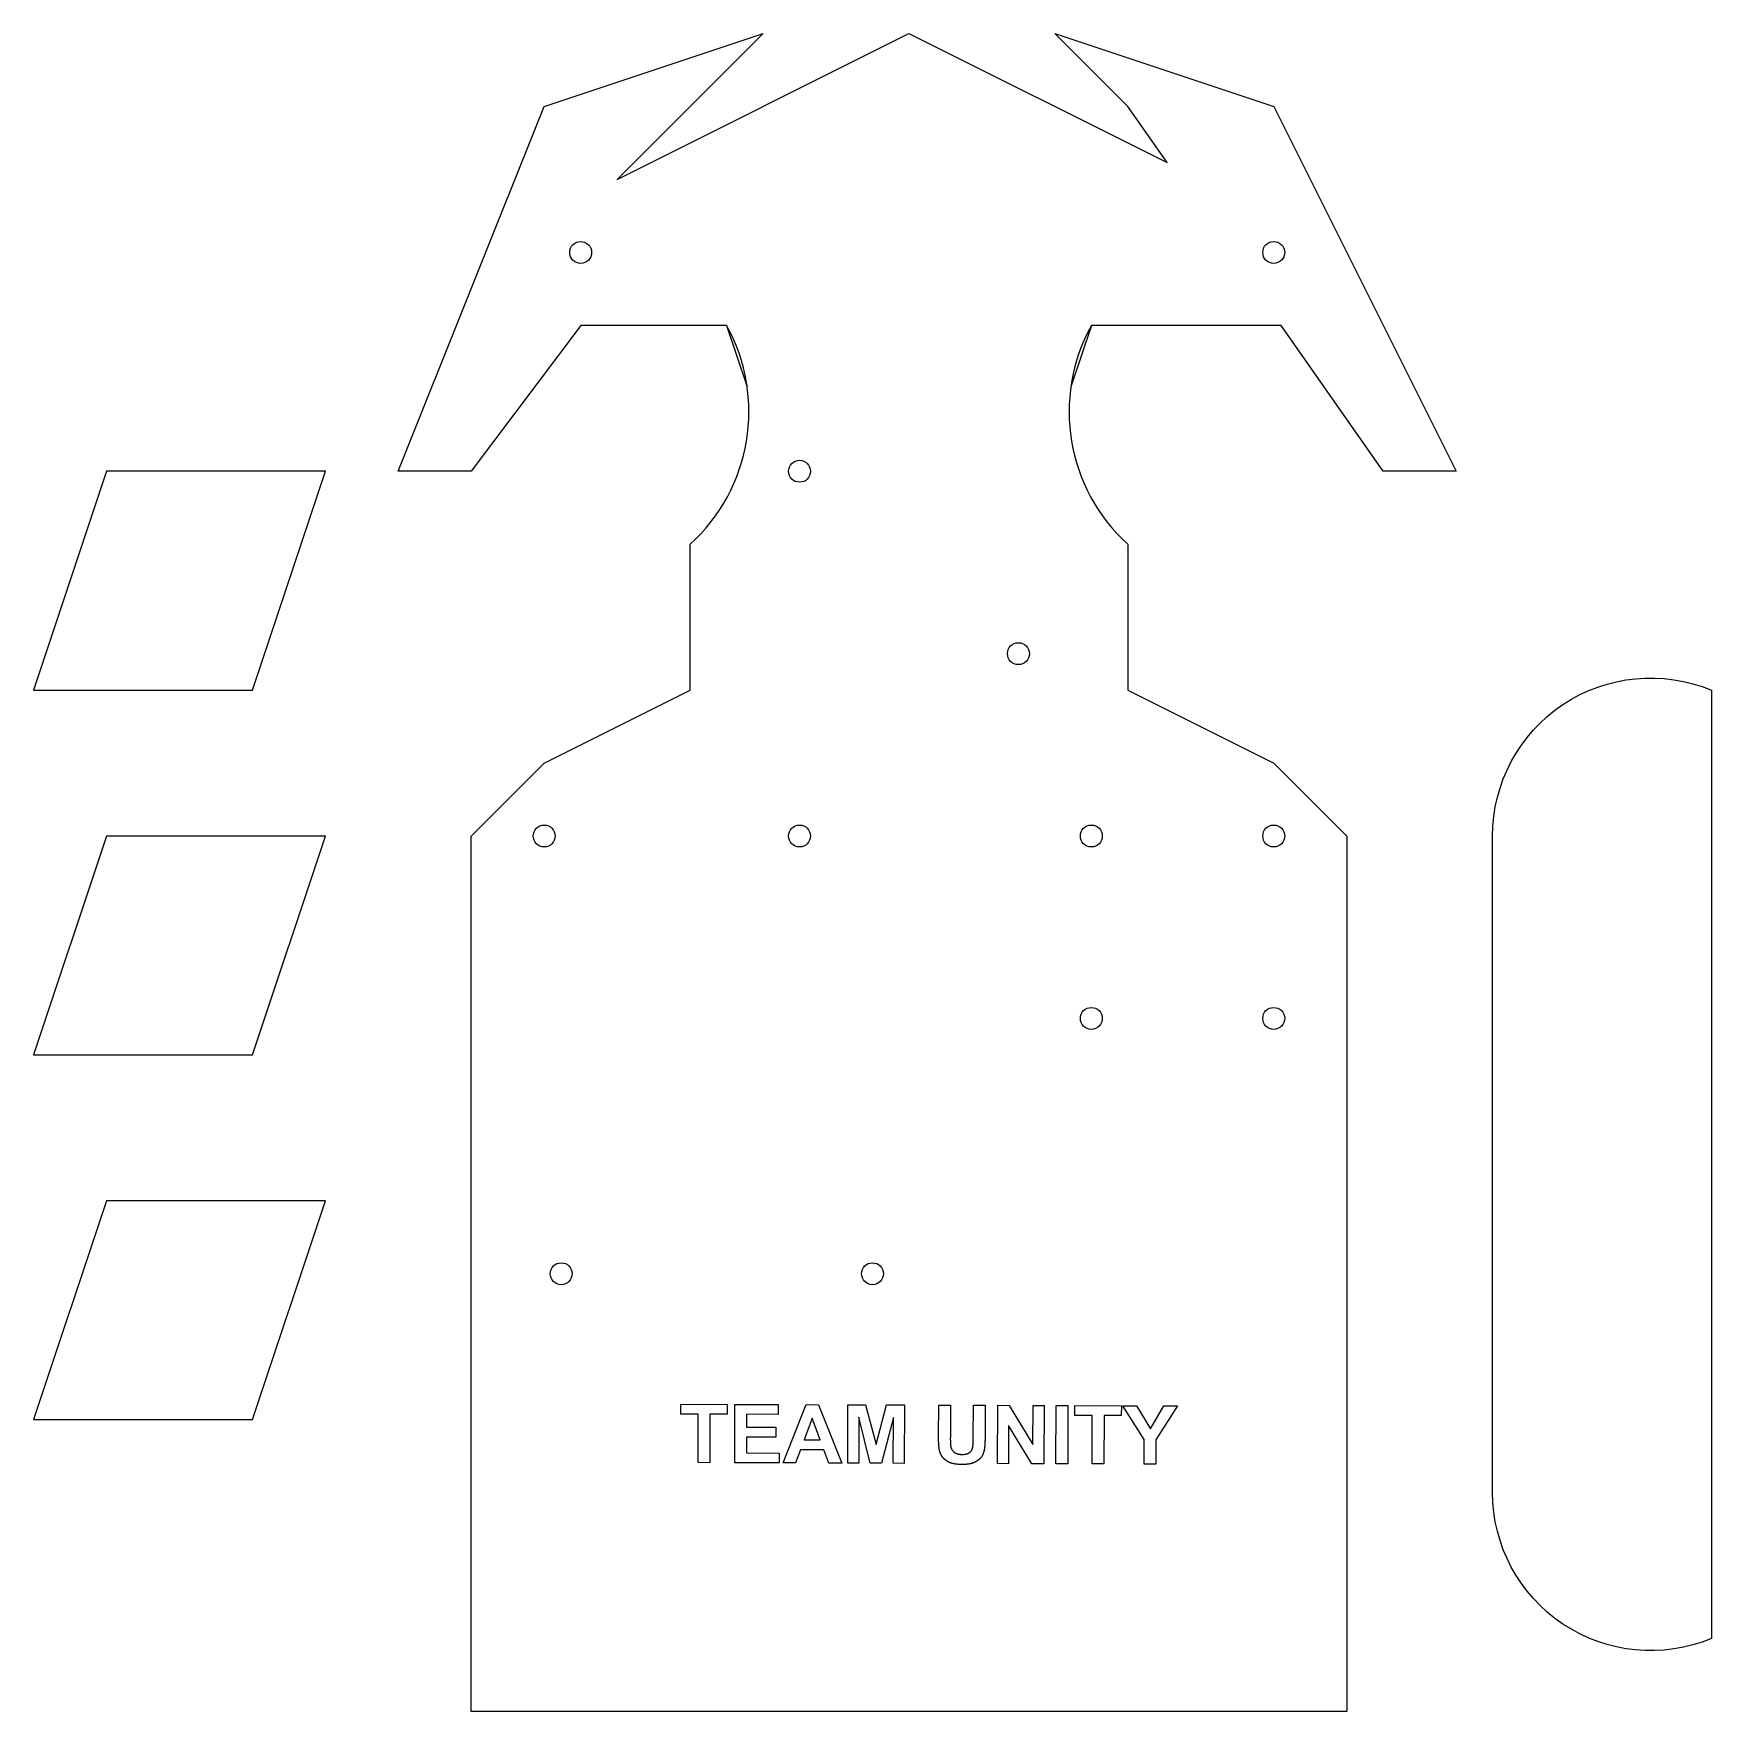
# Model space of a CAD drawing. Header units: millimetres. Extents: x -120 to 110, y -120 to 110.
import ezdxf

# ---------------------------------------------------------------- set-up
doc = ezdxf.new("R2010")
doc.units = ezdxf.units.MM
doc.layers.get('0').update_dxf_attribs({"linetype": 'CONTINUOUS'})

msp = doc.modelspace()

# ---------------------------------------------------------------- linework, layer by layer
for p, q in [((-25, 70), (-22.19, 61.57)), ((25, 70), (22.19, 61.57)), ((4.05, -82.27), (4.07, -78)), ((4.07, -78), (5.68, -78.01)), ((5.68, -78.01), (5.67, -82.34)), ((8.81, -82.45), (8.83, -78.02)), ((8.83, -78.02), (10.45, -78.03)), ((10.45, -78.03), (10.43, -82.23))]:
    msp.add_line(p, q)
for points in [[(60, 0), (60, -120), (-60, -120), (-60, 0), (-50, 10), (-30, 20), (-30, 40, 0.347697), (-25, 70), (-45, 70), (-60, 50), (-70, 50), (-50, 100), (-20, 110), (-30, 100), (-40, 90), (0, 110), (35.38, 92.31), (30, 100), (20, 110), (50, 100), (75, 50), (65, 50), (51, 70), (25, 70, 0.347697), (30, 40), (30, 20), (50, 10)], [(110, 0), (110, -90), (110, -110, -0.535184), (80, -90), (80, 0, -0.535184), (110, 20)]]:
    msp.add_lwpolyline(points, format="xyb", close=True)
for points in [[(-120, 20), (-90, 20), (-80, 50), (-110, 50)], [(-80, 0), (-110, 0), (-120, -30), (-90, -30)], [(-120, -80), (-90, -80), (-80, -50), (-110, -50)], [(-28.92, -85.89), (-28.89, -79.25), (-31.27, -79.24), (-31.26, -77.88), (-24.91, -77.91), (-24.91, -79.26), (-27.28, -79.25), (-27.3, -85.9)], [(-23.89, -85.91), (-23.86, -77.91), (-17.93, -77.93), (-17.94, -79.28), (-22.25, -79.27), (-22.26, -81.04), (-18.24, -81.05), (-18.25, -82.4), (-22.26, -82.39), (-22.27, -84.57), (-17.8, -84.58), (-17.81, -85.93)], [(-9.22, -85.96), (-10.98, -85.95), (-11.67, -84.13), (-14.87, -84.12), (-15.54, -85.94), (-17.25, -85.93), (-14.11, -77.94), (-12.4, -77.95)], [(-8.39, -85.96), (-8.36, -77.96), (-5.94, -77.97), (-4.51, -83.43), (-3.06, -77.98), (-0.63, -77.99), (-0.66, -85.99), (-2.16, -85.98), (-2.14, -79.69), (-3.75, -85.98), (-5.3, -85.97), (-6.86, -79.67), (-6.89, -85.97)], [(12.14, -86.03), (12.16, -78.03), (13.74, -78.04), (16.99, -83.39), (17.01, -78.05), (18.51, -78.05), (18.48, -86.05), (16.86, -86.05), (13.66, -80.82), (13.64, -86.04)], [(20.14, -86.06), (20.17, -78.06), (21.78, -78.06), (21.76, -86.06)], [(25.1, -86.08), (25.12, -79.43), (22.75, -79.42), (22.75, -78.07), (29.11, -78.09), (29.1, -79.44), (26.74, -79.43), (26.71, -86.08)], [(32.22, -86.1), (32.24, -82.73), (29.32, -78.09), (31.21, -78.1), (33.09, -81.27), (34.94, -78.11), (36.8, -78.12), (33.85, -82.75), (33.83, -86.11)], [(-12.19, -82.78), (-13.28, -79.81), (-14.37, -82.78)]]:
    msp.add_lwpolyline(points, close=True)
for centre in [(-45, 80), (50, 80), (-15, 50), (15, 25), (-50, 0), (-15, 0), (25, 0), (50, 0), (25, -25), (50, -25), (-47.67, -60), (-5, -60)]:
    msp.add_circle(centre, 1.5)
for points in [[(4.2, -84.3), (4.05, -83.61), (4.05, -82.27)], [(5.67, -82.34), (5.66, -83.37), (5.72, -83.68)], [(8.74, -83.8), (8.81, -83.4), (8.81, -82.45)], [(10.43, -82.23), (10.43, -83.67), (10.29, -84.26)], [(4.65, -85.19), (4.31, -84.77), (4.2, -84.3)], [(5.72, -83.68), (5.82, -84.17), (6.21, -84.47)], [(6.21, -84.47), (6.6, -84.77), (7.28, -84.77)], [(7.28, -84.77), (7.97, -84.77), (8.32, -84.49)], [(8.32, -84.49), (8.67, -84.21), (8.74, -83.8)], [(10.29, -84.26), (10.16, -84.86), (9.81, -85.26)], [(5.59, -85.88), (5, -85.61), (4.65, -85.19)], [(7.32, -86.15), (6.18, -86.15), (5.59, -85.88)], [(8.86, -85.91), (8.27, -86.15), (7.32, -86.15)], [(9.81, -85.26), (9.45, -85.67), (8.86, -85.91)]]:
    msp.add_open_spline(points, degree=2)

doc.saveas('drawing.dxf')
